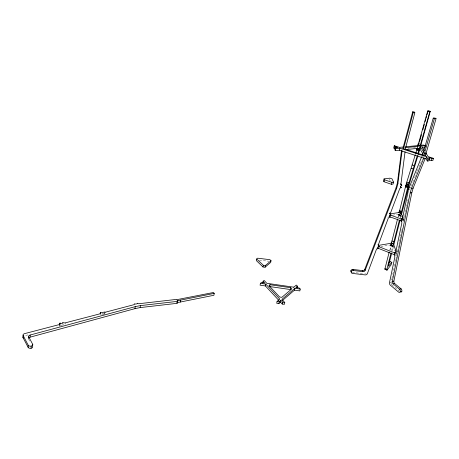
<?xml version="1.0" encoding="UTF-8"?>
<svg xmlns="http://www.w3.org/2000/svg" width="459" height="459" viewBox="0 0 459 459"><rect width="100%" height="100%" fill="white"/><g stroke="black" fill="none" stroke-linecap="round" stroke-linejoin="round"><path stroke-width="0.34" stroke-dasharray="2.29 1.72" d="M392.852 245.1L391.642 250.666M59.286 326.55L59.366 325.156M59.991 323.733L59.877 325.821L59.808 325.339M63.623 324.869A2.192 1.268 0.2 0 1 62.877 324.553L62.992 322.465M65.471 324.18L65.557 322.786M102.707 314.513L102.822 313.158M103.16 313.061C103.166 315.299 102.42 313.629 103.82 314.226M104.382 314.295L104.497 312.94M104.732 314.295L104.876 312.935M60.249 325.305L62.556 325.11L62.464 324.633L62.877 324.553M389.725 249.954C391.699 247.877 389.221 242.593 392.806 246.041M404.356 217.428L404.781 215.374M404.924 214.692L405.349 212.637M405.486 211.955L405.917 209.906M406.054 209.218L406.479 207.17M406.622 206.487L407.047 204.433M407.19 203.75L407.615 201.696M407.758 201.013L408.183 198.965M397.15 251.865A1.767 1.176 79.3 0 0 397.477 251.159L399.353 242.232M399.502 241.543L399.932 239.483M400.076 238.795L400.512 236.735M400.655 236.046L401.091 233.987M401.235 233.304L401.665 231.238M401.809 230.556L402.245 228.496M391.246 283.903A1.979 1.291 77.2 0 1 391.074 282.342L391.802 278.883M391.946 278.188L395.297 262.267M395.44 261.578L395.882 259.501M396.025 258.807L396.461 256.73M421.678 156.691L421.832 156.089M390.357 250.126L391.751 244.601M398.722 216.987L399.416 214.227M398.096 216.9L398.446 215.523A1.67 0.304 -69.8 0 0 398.314 214.749L398.647 213.986L400.632 214.686M392.267 250.832L393.495 246.001M400.69 217.686L401.04 216.304M400.076 217.606L400.426 216.229A1.675 0.298 -69.8 0 0 400.305 215.449L400.477 215.042M389.806 178.798L389.467 180.083L391.464 180.766M390.598 245.135L390.925 244.406L392.21 244.859M380.89 246.586L391.062 244.871L391.527 243.195M403.295 218.765L403.673 219.041L403.237 220.808L402.646 219.505M395.951 254.303L396.473 252.593M403.375 218.478L403.903 218.254M403.673 219.041L403.226 220.756L402.784 220.538M413.628 180.209L411.121 186.652L410.036 186.767M414.632 177.627L415.883 174.403M416.135 173.76L417.122 171.408M417.369 170.817L422.303 159.084M390.77 244.733L392.703 245.462M396.163 254.424L396.622 252.748M376.064 248.428L376.351 248.112M101.123 314.851L100.573 314.507M27.913 334.886L24.499 335.781A2.611 1.526 -2.3 0 0 23.977 335.977M390.024 282.543L391.074 282.342M394.597 255.296L396.192 255.032L396.478 255.864M395.882 251.417L397.477 251.159M392.531 215.208L398.578 214.238L400.564 214.944L402.348 218.851M402.526 219.442L403.599 219.299M407.919 148.515L409.308 148.377M413.461 147.97L415.538 147.764M421.804 156.209L423.456 156.083M401.596 149.909L402.572 149.921M352.202 272.342L363.522 273.679M259.369 260.104L268.905 261.263M398.492 214.353L400.477 215.059M398.401 214.439L400.391 215.139M398.469 214.64L400.455 215.346M398.314 214.749L400.305 215.449M398.446 215.523L400.426 216.229M390.678 244.836L392.784 245.697M390.724 244.997L392.812 245.823M390.666 245.054L392.812 245.921M390.856 245.467L392.784 246.179M390.827 245.622L392.749 246.34M390.787 245.8L392.709 246.512M391.062 244.871L392.973 245.611M410.214 187.662L409.663 189.607M391.837 284.787L399.175 290.937M395.956 254.699L396.192 255.032M28.653 339.012L29.973 341.496M393.197 246.242L394.786 250.66M387.798 217.377A1.704 1.463 -20.8 0 1 387.878 217.199M388.102 216.872A1.704 1.463 -20.8 0 1 388.406 216.596M366.127 273.547A1.951 1.635 -15.4 0 1 365.921 273.644M365.484 273.788A1.951 1.635 -15.4 0 1 364.807 273.834M397.052 251.962A1.767 1.176 79.3 0 1 396.467 252.175M402.83 220.957A1.698 1.153 81.3 0 1 403.323 221.772M410.845 187.077A1.366 0.952 84.3 0 1 410.248 187.283M391.699 284.643A1.979 1.291 77.2 0 1 391.343 284.11"/><path stroke-width="0.69" d="M390.093 261.756L389.966 261.487L389.002 262.663M403.14 217.738L401.046 213.177L398.986 212.746M177.145 303.324L177.409 301.374L140.402 305.602L135.635 306.543L30.162 335.03A2.49 1.457 -2 0 0 28.722 336.866L32.698 344.313L32.618 346.47A2.329 1.388 -2.4 0 1 31.086 348.255A2.329 1.388 -2.4 0 1 28.177 347.417L23.036 337.6L23.099 335.46A2.616 1.52 -2.3 0 1 24.562 333.641L58.718 324.737C59.997 324.777 59.808 323.216 60.244 323.016C60.387 323.979 63.485 323.354 62.579 322.551L62.992 322.465A2.192 1.262 0.3 0 0 65.557 322.786L99.402 313.973A2.002 1.142 2.4 0 0 100.355 312.55C102.363 313.377 103.407 311.604 105.478 312.172L133.667 304.759A1.738 0.981 4.4 0 0 134.527 303.783C135.21 304.346 137.585 303.904 137.344 303.233A1.515 0.849 4.8 0 0 139.1 303.703L176.365 299.411L176.617 299.71L213.418 292.503L214.215 293.376L213.905 295.28L176.807 302.739L177.145 303.324L140.179 307.587L134.992 308.632L30.087 337.164A2.49 1.457 -2.1 0 0 28.647 338.111M23.271 338.048L23.334 335.902M28.177 347.417L28.246 345.254L23.099 335.46M28.676 338.294L28.722 336.866M30.087 337.164L30.162 335.03M31.092 348.255L31.166 346.092A2.329 1.383 -2.4 0 0 32.698 344.313M405.808 185.706L407.856 186.4L408.361 184.73L406.364 183.761L405.63 186.102L407.724 186.796L407.747 187.278L401.608 211.375C401.7 212.666 398.9 211.651 399.617 210.675L405.658 186.096M407.999 186.05L405.963 185.333M59.75 324.49L59.831 323.096M59.848 324.645L59.922 323.251M100.24 313.904L100.355 312.55M100.63 313.83L100.745 312.476M134.992 308.632L135.204 306.641M140.179 307.587L140.402 305.602M377.969 244.664A1.767 1.492 -18.2 0 0 378.618 245.376L378.927 246.701C377.986 246.076 377.287 248.732 378.474 248.394L376.914 249.007L376.26 249.816L367.349 273.684A1.956 1.635 -15.4 0 1 365.163 274.907L352.523 273.415A1.721 1.446 -14.4 0 1 351.233 271.768A1.721 1.446 -14.4 0 1 353.264 270.517L362.903 271.659A1.87 1.566 -15.3 0 0 365.112 270.431L364.756 269.364L396.18 187.438L397.419 182.86L401.51 150.609M365.112 270.431L396.633 188.356L397.878 183.772L402.078 150.753M177.185 302.688L177.467 300.743L214.215 293.376M177.564 302.619L177.84 300.674M180.33 302.062L180.599 300.117M405.05 151.74L400.931 184.059A1.394 1.205 -24.6 0 0 401.791 185.293L401.7 185.614C400.73 184.971 399.938 187.811 401.2 187.456L401.109 187.777A1.584 1.371 -24.1 0 0 399.651 188.856L390.414 213.28L390.787 215.128C389.84 214.491 389.054 217.268 390.311 216.895L390.225 217.21A1.71 1.463 -20.7 0 0 388.222 218.352L378.371 244.739A1.767 1.497 -18.1 0 0 379.008 246.403M256.684 258.968L256.374 260.637L263.013 266.972L265.072 267.218L270.695 262.387L271.028 260.718L269.915 259.685L257.637 258.182L256.684 258.968L263.334 265.285L265.4 265.537L271.028 260.718M263.013 266.972L263.334 265.285M293.806 287.185L266.817 283.295L264.143 280.438L263.116 281.241L264.751 282.996L261.475 282.52L260.431 283.335L260.075 285.177L265.428 285.946L278.906 300.456M265.072 267.218L265.4 265.537M262.76 283.071L263.116 281.241M265.428 285.946L265.79 284.11L260.431 283.335M270.018 284.718L269.651 286.554L290.295 289.526L290.69 287.701L270.018 284.718L268.951 285.573L279.663 297.013L281.866 297.329L291.826 288.872L290.69 287.701M401.809 291.304L400.219 291.614A1.773 1.159 76.4 0 0 399.537 289.21L393.099 283.834A1.905 1.239 77.2 0 1 392.319 281.373L410.191 192.906L411.505 188.293L423.921 157.672M400.552 292.022A1.767 1.159 76.4 0 0 401.854 291.104A1.767 1.159 76.4 0 0 401.12 288.895L394.683 283.536A1.899 1.245 77.1 0 1 393.897 281.074L411.821 192.723L413.134 188.121L425.309 158.189M265.79 284.11L279.778 299.107L277.098 301.379L276.708 303.256L278.854 303.565L280.489 302.16L280.879 300.289L282.635 302.171L284.775 302.481L284.373 304.351L282.239 304.047L280.489 302.16M402.532 218.214L408.114 191.615A1.555 1.073 83.9 0 0 407.701 189.883L408.877 189.441M278.854 303.565L279.244 301.689L280.879 300.289M282.239 304.047L282.635 302.171M294.506 290.134L294.907 288.309L300.238 289.078L299.83 290.903L294.506 290.134L282.595 300.352M297.357 286.158L296.984 288.011L297.386 286.187L296.29 285.079L293.737 287.248M415.745 153.323L427.696 111.026L428.127 110.671L430.267 111.307L418.361 154.241M417.868 153.84L429.842 111.663L430.267 111.307M393.179 243.918L391.143 243.167L391.223 242.874A1.727 0.304 -69.5 0 0 391.969 240.969L397.569 218.966M391.739 252.909L388.584 265.336A1.813 0.31 -69.2 0 0 388.756 266.036L391.906 262.181L391.062 264.906L387.023 270.064L385.147 269.341A1.899 0.327 -69.1 0 1 384.969 268.647L389.198 252.031M393.673 245.307L400.168 219.758M401.396 214.921L409.313 183.973L417.942 155.595M393.076 243.884L393.156 243.586A1.727 0.304 -69.5 0 0 393.902 241.681L399.37 220.354M387.023 270.064A1.899 0.327 -69.1 0 1 386.851 269.37L390.936 253.437M384.068 178.895L383.563 180.829L383.965 181.724L391.447 184.288L393.042 184.082L393.558 182.143L391.98 178.838L389.978 178.155L384.068 178.895L384.47 179.785L383.965 181.724M403.616 146.96L399.462 147.368L394.287 145.698L393.753 147.735L394.178 148.532L395.451 148.946M394.178 148.532L394.717 146.49L394.287 145.698M394.717 146.49L397.896 147.517L395.394 147.758L394.86 149.806L395.291 150.621L399.364 150.213L425.998 158.848L427.34 161.04L428.901 160.862L429.492 158.797L428.66 157.46L431.948 158.521L433.491 158.349L432.894 160.415L431.351 160.587L428.723 159.732M395.291 150.621L395.83 148.567L395.394 147.758M399.364 150.213L399.904 148.171L426.583 156.789L427.931 158.969L427.34 161.04M391.447 184.288L391.963 182.349L393.558 182.143M402.899 148.509L412.721 111.767L414.305 111.99L414.827 112.753L405.188 149.393M425.533 155.09L423.921 155.262L403.57 148.693L413.238 112.524L412.721 111.767M390.357 214.158L389.943 213.165L390.563 214.514M400.644 186.865L400.443 186.503L400.908 187.415M400.575 183.812A1.388 1.205 -24.7 0 0 401.321 184.38L400.942 184.667M406.221 183.95L415.32 154.689M398.888 212.683L399.445 211.26M417.765 145.411L418.315 143.415L418.935 144.419M418.66 144.883L419.228 142.829M419.606 141.464L421.5 134.619M422.825 129.828L424.34 124.355M425.097 121.618L425.665 119.564M426.044 118.198L426.612 116.144M426.99 114.773L427.937 111.353M407.667 186.79L407.844 186.394M417.265 155.802L408.361 184.73M400.873 213.383L401.527 211.662L399.537 210.962M420.553 144.453L421.064 145.273L423.433 145.044L425.424 145.675L424.862 147.672L422.28 147.93M421.471 157.259L409.491 186.824A1.371 0.947 84.3 0 1 408.407 187.387L408.315 187.714C409.25 187.863 408.464 190.445 407.793 189.556M402.956 218.513L401.682 218.977C402.606 219.144 401.82 221.686 401.177 220.756L401.091 221.066A1.698 1.147 81.4 0 1 401.791 223.217L395.882 251.417A1.767 1.176 79.4 0 1 394.746 252.416L394.66 252.714C395.555 252.903 394.792 255.382 394.172 254.418L394.872 256.994L389.496 282.641A1.985 1.285 77.2 0 0 390.265 285.085L398.664 292.148A1.773 1.159 76.4 0 0 400.219 291.614M425.998 158.848L426.583 156.789M422.584 154.821L433.256 118.095L434.931 118.02L436.05 118.623L425.395 155.63M423.938 155.073L434.375 118.697L436.05 118.623M431.351 160.587L431.948 158.521M402.663 217.927L401.774 218.662M391.229 243.063L393.162 243.775M398.974 212.586L400.959 213.286M408.349 184.547L406.307 183.864M399.014 212.511L389.645 213.98M385.147 269.341L387.207 269.835M294.907 288.309L281.906 299.411L284.775 302.481M297.386 286.187L295.871 287.483L299.13 287.954L300.238 289.078M399.537 289.21L401.12 288.895M393.099 283.834L394.683 283.536M392.319 281.373L393.897 281.074M394.746 252.416L395.807 252.243M394.66 252.714L395.721 252.542M177.467 300.743L177.076 300.794L177.409 301.374M427.931 158.969L429.492 158.797M410.191 192.906L411.821 192.723M411.505 188.293L413.134 188.121M407.701 189.883L408.785 189.768M408.407 187.387L409.491 187.272M105.122 312.24L104.709 312.281M405.349 149.617L417.208 148.435M405.699 146.76L418.166 145.555M395.83 148.567L399.904 148.171M405.194 147.649L418.465 146.352M425.424 145.675L421.546 146.054L424.466 150.736M424.328 153.708L425.986 153.581M351.422 272.049A1.716 1.44 -14.4 0 1 352.942 269.444L362.558 270.586A1.865 1.566 -15.4 0 0 364.756 269.364M413.238 112.524L414.827 112.753M277.098 301.379L279.244 301.689M427.696 111.026L429.842 111.663M418.224 145.291L420.312 145.951M418.166 145.342L420.255 146.002M417.329 148.366L419.417 149.026M417.185 148.504L419.268 149.164M417.156 148.613L419.245 149.278M417.128 148.727L419.216 149.387M417.099 148.836L419.187 149.502M417.07 148.951L419.153 149.617M417.036 149.066L419.124 149.732M417.007 149.186L419.09 149.846M416.973 149.301L419.061 149.967M416.938 149.422L419.027 150.082M416.904 149.536L418.992 150.202M416.87 149.657L418.958 150.317M416.801 149.898L418.883 150.558M433.491 158.349L428.138 156.622L425.568 152.503M412.159 164.965L414.225 165.642M411.155 168.224L413.22 168.901M406.949 182.206L408.992 182.889M406.307 183.629L408.355 184.317M405.716 185.78L407.758 186.469M405.63 186.962L407.667 187.651M384.47 179.785L391.963 182.349M399.617 210.675L401.608 211.375M399.491 211.111L401.476 211.834M399.393 211.41L401.378 212.11M399.336 211.559L401.327 212.259M399.278 211.708L401.269 212.408M399.261 211.771L401.252 212.471M399.215 211.857L401.206 212.557M399.158 211.995L401.143 212.695M399.095 212.127L401.086 212.833M399.032 212.259L401.023 212.959M398.969 212.374L400.959 213.074L398.963 212.408M391.969 240.969L393.902 241.681M391.223 242.874L393.156 243.586M389.846 261.601L391.711 262.307M384.969 268.647L386.851 269.37M433.256 118.095L434.375 118.697M423.749 152.21L420.542 147.018L419.985 149.032L422.825 153.667M403.444 146.478L403.926 147.316M403.1 147.855L403.57 148.693M401.321 184.38L401.791 185.293M400.73 186.538L401.2 187.456M397.419 182.86L397.878 183.772M396.18 187.438L396.633 188.356M390.443 213.848L390.867 214.846M389.909 213.033L390.758 214.726M389.972 213.36L390.787 215.128M378.927 246.701L378.618 245.376L391.527 243.195L393.438 243.93L396.169 251.486M362.558 270.586L362.903 271.659M352.942 269.444L353.264 270.517M350.911 270.701L351.233 271.768M23.036 337.6A2.611 1.526 -2.3 0 1 23.208 336.545M31.166 346.092A2.329 1.383 -2.4 0 1 28.246 345.254M378.279 246.477L377.826 248.176L394.562 254.734L395.038 253.029L378.279 246.477M390.064 214.944L389.582 216.717L401.671 221.072L402.17 219.293L390.064 214.944"/></g></svg>
